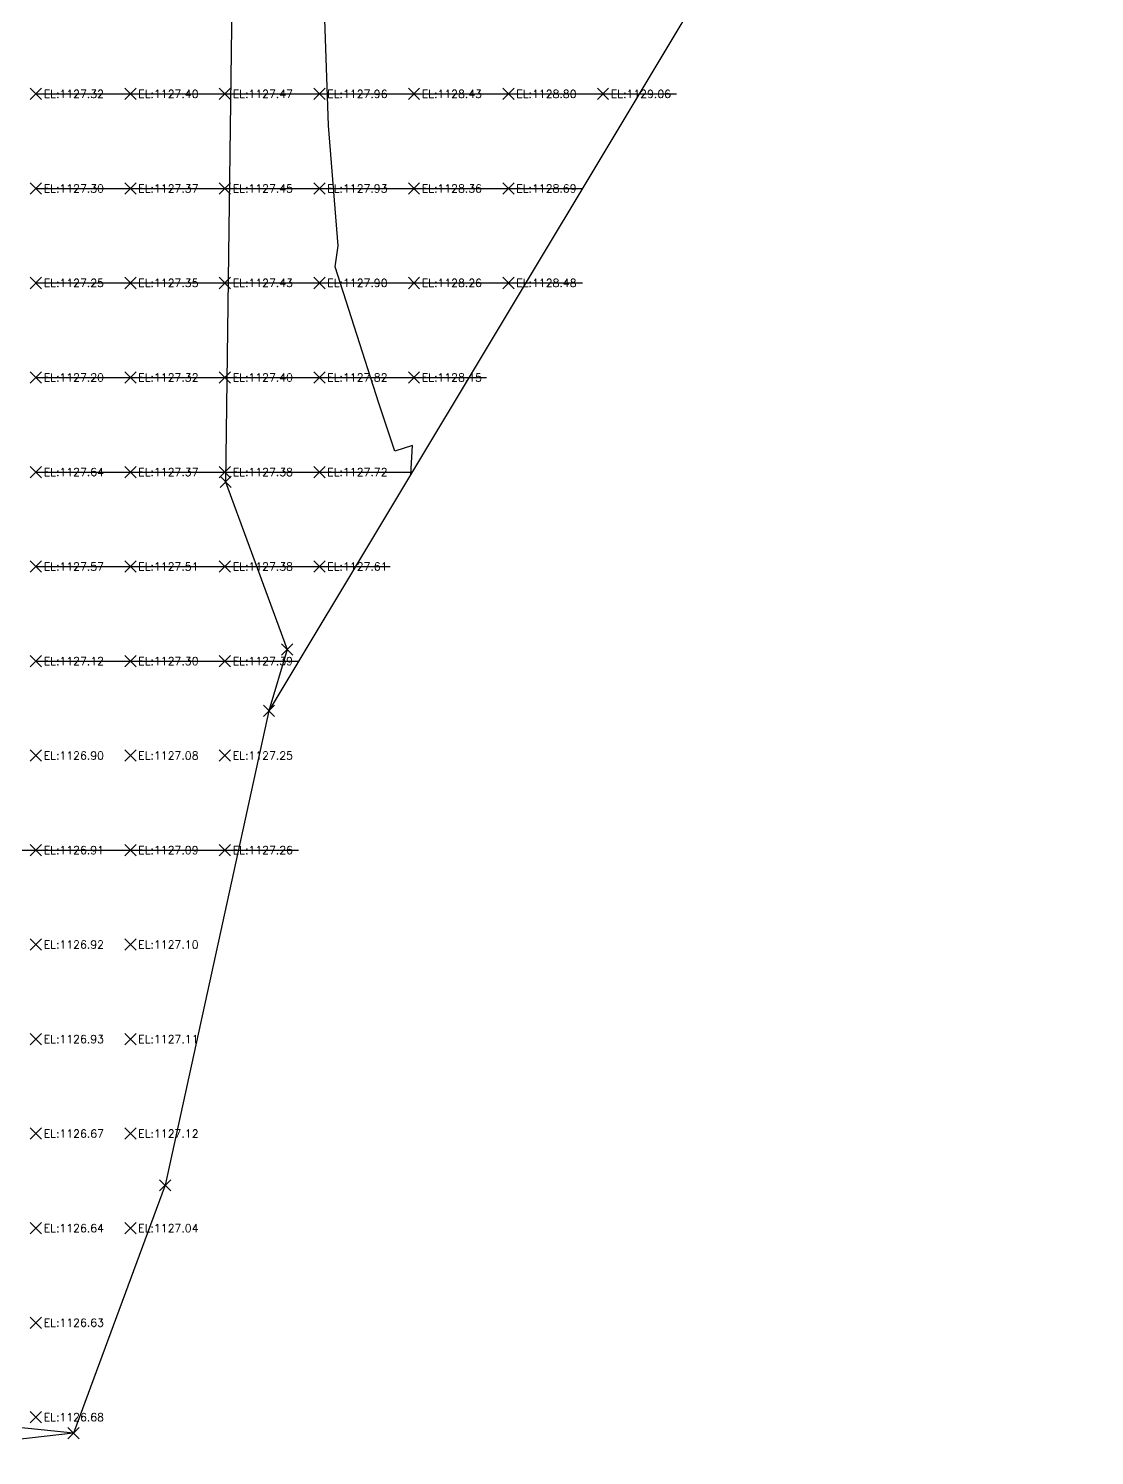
# Model space of a CAD drawing. Header units: metres. Extents: x -212 to 353850, y -37 to 356021.
# Drawn here: x 353814.93 to 353848.77, y 355899.83 to 355945.13 of the extents above; entities that cross this region are included whole.
import ezdxf

# ---------------------------------------------------------------- set-up
doc = ezdxf.new("R2010")
doc.units = ezdxf.units.M
for name, color, linetype in [('C-TINN-BNDY', 110, 'Continuous'), ('C-TOPO-MINR', 8, 'Continuous'), ('C-TOPO-TEXT', 7, 'Continuous'), ('Survey.td2', 7, 'Continuous'), ('V-NODE', 1, 'Continuous')]:
    doc.layers.add(name, color=color, linetype=linetype)
doc.styles.get("Standard").update_dxf_attribs({"font": 'simplex.shx'})

# ---------------------------------------------------------------- blocks, each defined once
blk = doc.blocks.new('*U1')
at = {"color": 0, "linetype": 'ByBlock', "lineweight": -2, "transparency": 16777216}
for p, q in [((-0.71, -0.71), (0.71, 0.71)), ((-0.71, 0.71), (0.71, -0.71))]:
    blk.add_line(p, q, dxfattribs=at)
blk = doc.blocks.new('*U75', base_point=(353816.3578, 355900.5401, 1126.868))
at = {"layer": 'V-NODE', "lineweight": -2, "xscale": 0.25, "yscale": 0.25, "zscale": 0.25}
blk.add_blockref('*U1', (353816.3578, 355900.5401, 1126.868), dxfattribs=at)
blk = doc.blocks.new('*U76', base_point=(353819.2654, 355908.4098, 1127.1875))
at = {"layer": 'V-NODE', "lineweight": -2, "xscale": 0.25, "yscale": 0.25, "zscale": 0.25}
blk.add_blockref('*U1', (353819.2654, 355908.4098, 1127.1875), dxfattribs=at)
blk = doc.blocks.new('*U77', base_point=(353822.562, 355923.4685, 1127.3278))
at = {"layer": 'V-NODE', "lineweight": -2, "xscale": 0.25, "yscale": 0.25, "zscale": 0.25}
blk.add_blockref('*U1', (353822.562, 355923.4685, 1127.3278), dxfattribs=at)
blk = doc.blocks.new('*U78', base_point=(353823.1416, 355925.4155, 1127.4041))
at = {"layer": 'V-NODE', "lineweight": -2, "xscale": 0.25, "yscale": 0.25, "zscale": 0.25}
blk.add_blockref('*U1', (353823.1416, 355925.4155, 1127.4041), dxfattribs=at)
blk = doc.blocks.new('*U79', base_point=(353821.1866, 355930.7362, 1127.3772))
at = {"layer": 'V-NODE', "lineweight": -2, "xscale": 0.25, "yscale": 0.25, "zscale": 0.25}
blk.add_blockref('*U1', (353821.1866, 355930.7362, 1127.3772), dxfattribs=at)

msp = doc.modelspace()

# ---------------------------------------------------------------- linework, layer by layer
at = {"color": 7, "true_color": 0xffffff}
for p, q in [((353815.166, 355943.049, 1130.523), (353835.501, 355943.049, 1136.622)), ((353815.166, 355940.049, 1130.523), (353832.513, 355940.049, 1135.726)), ((353815.166, 355937.049, 1130.523), (353832.513, 355937.049, 1135.726)), ((353815.166, 355934.049, 1130.523), (353829.465, 355934.049, 1134.812)), ((353815.166, 355931.049, 1130.523), (353827.111, 355931.049, 1134.106)), ((353815.166, 355928.049, 1130.523), (353826.405, 355928.049, 1133.894)), ((353815.166, 355925.049, 1130.523), (353823.511, 355925.049, 1133.026)), ((353809.166, 355919.049, 1128.724), (353823.501, 355919.049, 1133.023)), ((353809.166, 355919.049, 1128.724), (353823.501, 355919.049, 1133.023)), ((353809.166, 355919.049, 1128.724), (353823.501, 355919.049, 1133.023))]:
    msp.add_line(p, q, dxfattribs=at)
at = {"color": 3, "elevation": 1129.986}
msp.add_lwpolyline([(353835.728, 355959.315), (353834.472, 355959.572), (353829.646, 355960.062), (353823.652, 355960.036), (353821.551, 355958.819), (353821.187, 355930.736), (353823.142, 355925.415), (353822.562, 355923.468), (353819.265, 355908.41), (353816.358, 355900.54), (353811.205, 355901.075), (353810.103, 355899.834), (353803.21, 355900.124), (353796.551, 355900.083), (353783.274, 355900.812), (353775.853, 355902.578), (353763.287, 355908.682), (353757.371, 355911.909), (353746.696, 355914.698), (353738.311, 355915.372), (353729.95, 355915.46), (353712.562, 355912.758)], dxfattribs=at)
at = {"layer": 'C-TINN-BNDY', "color": 110, "linetype": 'Continuous', "lineweight": -3, "flags": 128}
msp.add_lwpolyline([(353775.21, 355901.71), (353712.562, 355912.758), (353711.127, 355918.698), (353708.515, 355980.861), (353708.088, 355987.489), (353740.928, 356014.282), (353747.106, 356021.152), (353750.817, 356021.263), (353812.938, 356012.175), (353824.736, 356011.206), (353848.766, 355967.131), (353822.562, 355923.469), (353819.265, 355908.41), (353816.358, 355900.54), (353810.103, 355899.834), (353796.551, 355900.083), (353789.75, 355900.539), (353783.274, 355900.812), (353775.21, 355901.71)], close=True, dxfattribs=at)
at = {"layer": 'C-TOPO-MINR', "color": 8, "linetype": 'Continuous', "lineweight": -3, "elevation": 1128, "flags": 128}
msp.add_lwpolyline([(353827.063, 355930.968), (353827.121, 355931.894), (353826.562, 355931.716), (353826.046, 355933.239), (353824.658, 355937.559), (353824.76, 355938.23), (353824.449, 355942.046), (353823.854, 355959.173)], dxfattribs=at)
at = {"layer": 'C-TOPO-TEXT', "color": 6, "linetype": 'Continuous', "lineweight": -3}
for p, q in [((353814.986, 355942.869, 1127.323), (353815.345, 355943.229, 1127.323)), ((353814.986, 355943.229, 1127.323), (353815.345, 355942.869, 1127.323)), ((353817.986, 355942.869, 1127.398), (353818.345, 355943.229, 1127.398)), ((353817.986, 355943.229, 1127.398), (353818.345, 355942.869, 1127.398)), ((353820.986, 355942.869, 1127.473), (353821.345, 355943.229, 1127.473)), ((353820.986, 355943.229, 1127.473), (353821.345, 355942.869, 1127.473)), ((353823.986, 355942.869, 1127.958), (353824.345, 355943.229, 1127.958)), ((353823.986, 355943.229, 1127.958), (353824.345, 355942.869, 1127.958)), ((353826.986, 355942.869, 1128.428), (353827.345, 355943.229, 1128.428)), ((353826.986, 355943.229, 1128.428), (353827.345, 355942.869, 1128.428)), ((353829.986, 355942.869, 1128.798), (353830.345, 355943.229, 1128.798)), ((353829.986, 355943.229, 1128.798), (353830.345, 355942.869, 1128.798)), ((353832.986, 355942.869, 1129.055), (353833.345, 355943.229, 1129.055)), ((353832.986, 355943.229, 1129.055), (353833.345, 355942.869, 1129.055)), ((353814.986, 355939.869, 1127.296), (353815.345, 355940.229, 1127.296)), ((353814.986, 355940.229, 1127.296), (353815.345, 355939.869, 1127.296)), ((353817.986, 355939.869, 1127.374), (353818.345, 355940.229, 1127.374)), ((353817.986, 355940.229, 1127.374), (353818.345, 355939.869, 1127.374)), ((353820.986, 355939.869, 1127.449), (353821.345, 355940.229, 1127.449)), ((353820.986, 355940.229, 1127.449), (353821.345, 355939.869, 1127.449)), ((353823.986, 355939.869, 1127.934), (353824.345, 355940.229, 1127.934)), ((353823.986, 355940.229, 1127.934), (353824.345, 355939.869, 1127.934)), ((353826.986, 355939.869, 1128.364), (353827.345, 355940.229, 1128.364)), ((353826.986, 355940.229, 1128.364), (353827.345, 355939.869, 1128.364)), ((353829.986, 355939.869, 1128.689), (353830.345, 355940.229, 1128.689)), ((353829.986, 355940.229, 1128.689), (353830.345, 355939.869, 1128.689)), ((353814.986, 355936.869, 1127.254), (353815.345, 355937.229, 1127.254)), ((353814.986, 355937.229, 1127.254), (353815.345, 355936.869, 1127.254)), ((353817.986, 355936.869, 1127.351), (353818.345, 355937.229, 1127.351)), ((353817.986, 355937.229, 1127.351), (353818.345, 355936.869, 1127.351)), ((353820.986, 355936.869, 1127.426), (353821.345, 355937.229, 1127.426)), ((353820.986, 355937.229, 1127.426), (353821.345, 355936.869, 1127.426)), ((353823.986, 355936.869, 1127.897), (353824.345, 355937.229, 1127.897)), ((353823.986, 355937.229, 1127.897), (353824.345, 355936.869, 1127.897)), ((353826.986, 355936.869, 1128.258), (353827.345, 355937.229, 1128.258)), ((353826.986, 355937.229, 1128.258), (353827.345, 355936.869, 1128.258)), ((353829.986, 355936.869, 1128.479), (353830.345, 355937.229, 1128.479)), ((353829.986, 355937.229, 1128.479), (353830.345, 355936.869, 1128.479)), ((353814.986, 355933.869, 1127.203), (353815.345, 355934.229, 1127.203)), ((353814.986, 355934.229, 1127.203), (353815.345, 355933.869, 1127.203)), ((353817.986, 355933.869, 1127.317), (353818.345, 355934.229, 1127.317)), ((353817.986, 355934.229, 1127.317), (353818.345, 355933.869, 1127.317)), ((353820.986, 355933.869, 1127.403), (353821.345, 355934.229, 1127.403)), ((353820.986, 355934.229, 1127.403), (353821.345, 355933.869, 1127.403)), ((353823.986, 355933.869, 1127.822), (353824.345, 355934.229, 1127.822)), ((353823.986, 355934.229, 1127.822), (353824.345, 355933.869, 1127.822)), ((353826.986, 355933.869, 1128.15), (353827.345, 355934.229, 1128.15)), ((353826.986, 355934.229, 1128.15), (353827.345, 355933.869, 1128.15)), ((353814.986, 355930.869, 1127.636), (353815.345, 355931.229, 1127.636)), ((353814.986, 355931.229, 1127.636), (353815.345, 355930.869, 1127.636)), ((353817.986, 355930.869, 1127.372), (353818.345, 355931.229, 1127.372)), ((353817.986, 355931.229, 1127.372), (353818.345, 355930.869, 1127.372)), ((353820.986, 355930.869, 1127.379), (353821.345, 355931.229, 1127.379)), ((353820.986, 355931.229, 1127.379), (353821.345, 355930.869, 1127.379)), ((353823.986, 355930.869, 1127.716), (353824.345, 355931.229, 1127.716)), ((353823.986, 355931.229, 1127.716), (353824.345, 355930.869, 1127.716)), ((353814.986, 355927.869, 1127.566), (353815.345, 355928.229, 1127.566)), ((353814.986, 355928.229, 1127.566), (353815.345, 355927.869, 1127.566)), ((353817.986, 355927.869, 1127.511), (353818.345, 355928.229, 1127.511)), ((353817.986, 355928.229, 1127.511), (353818.345, 355927.869, 1127.511)), ((353820.986, 355927.869, 1127.382), (353821.345, 355928.229, 1127.382)), ((353820.986, 355928.229, 1127.382), (353821.345, 355927.869, 1127.382)), ((353823.986, 355927.869, 1127.61), (353824.345, 355928.229, 1127.61)), ((353823.986, 355928.229, 1127.61), (353824.345, 355927.869, 1127.61)), ((353814.986, 355924.869, 1127.124), (353815.345, 355925.229, 1127.124)), ((353814.986, 355925.229, 1127.124), (353815.345, 355924.869, 1127.124)), ((353817.986, 355924.869, 1127.301), (353818.345, 355925.229, 1127.301)), ((353817.986, 355925.229, 1127.301), (353818.345, 355924.869, 1127.301)), ((353820.986, 355924.869, 1127.386), (353821.345, 355925.229, 1127.386)), ((353820.986, 355925.229, 1127.386), (353821.345, 355924.869, 1127.386)), ((353814.986, 355921.869, 1126.903), (353815.345, 355922.229, 1126.903)), ((353814.986, 355922.229, 1126.903), (353815.345, 355921.869, 1126.903)), ((353817.986, 355921.869, 1127.077), (353818.345, 355922.229, 1127.077)), ((353817.986, 355922.229, 1127.077), (353818.345, 355921.869, 1127.077)), ((353820.986, 355921.869, 1127.251), (353821.345, 355922.229, 1127.251)), ((353820.986, 355922.229, 1127.251), (353821.345, 355921.869, 1127.251)), ((353814.986, 355918.869, 1126.913), (353815.345, 355919.229, 1126.913)), ((353814.986, 355919.229, 1126.913), (353815.345, 355918.869, 1126.913)), ((353817.986, 355918.869, 1127.087), (353818.345, 355919.229, 1127.087)), ((353817.986, 355919.229, 1127.087), (353818.345, 355918.869, 1127.087)), ((353820.986, 355918.869, 1127.262), (353821.345, 355919.229, 1127.262)), ((353820.986, 355919.229, 1127.262), (353821.345, 355918.869, 1127.262)), ((353814.986, 355915.869, 1126.923), (353815.345, 355916.229, 1126.923)), ((353814.986, 355916.229, 1126.923), (353815.345, 355915.869, 1126.923)), ((353817.986, 355915.869, 1127.098), (353818.345, 355916.229, 1127.098)), ((353817.986, 355916.229, 1127.098), (353818.345, 355915.869, 1127.098)), ((353814.986, 355912.869, 1126.933), (353815.345, 355913.229, 1126.933)), ((353814.986, 355913.229, 1126.933), (353815.345, 355912.869, 1126.933)), ((353817.986, 355912.869, 1127.108), (353818.345, 355913.229, 1127.108)), ((353817.986, 355913.229, 1127.108), (353818.345, 355912.869, 1127.108)), ((353814.986, 355909.869, 1126.666), (353815.345, 355910.229, 1126.666)), ((353814.986, 355910.229, 1126.666), (353815.345, 355909.869, 1126.666)), ((353817.986, 355909.869, 1127.118), (353818.345, 355910.229, 1127.118)), ((353817.986, 355910.229, 1127.118), (353818.345, 355909.869, 1127.118)), ((353814.986, 355906.869, 1126.641), (353815.345, 355907.229, 1126.641)), ((353814.986, 355907.229, 1126.641), (353815.345, 355906.869, 1126.641)), ((353817.986, 355906.869, 1127.041), (353818.345, 355907.229, 1127.041)), ((353817.986, 355907.229, 1127.041), (353818.345, 355906.869, 1127.041)), ((353814.986, 355903.869, 1126.632), (353815.345, 355904.229, 1126.632)), ((353814.986, 355904.229, 1126.632), (353815.345, 355903.869, 1126.632)), ((353814.986, 355900.869, 1126.679), (353815.345, 355901.229, 1126.679)), ((353814.986, 355901.229, 1126.679), (353815.345, 355900.869, 1126.679))]:
    msp.add_line(p, q, dxfattribs=at)
at = {"layer": 'Survey.td2'}
for p in [(353821.187, 355930.736, 1127.377), (353823.142, 355925.415, 1127.404), (353822.562, 355923.468, 1127.328), (353819.265, 355908.41, 1127.188), (353816.358, 355900.54, 1126.868)]:
    msp.add_point(p, dxfattribs=at)

# ---------------------------------------------------------------- block references
at = {"layer": 'V-NODE'}
for name, p in [('*U79', (353821.187, 355930.736, 1127.377)), ('*U78', (353823.142, 355925.416, 1127.404)), ('*U77', (353822.562, 355923.469, 1127.328)), ('*U76', (353819.265, 355908.41, 1127.188)), ('*U75', (353816.358, 355900.54, 1126.868))]:
    msp.add_blockref(name, p, dxfattribs=at)

# ---------------------------------------------------------------- texts
at = {"layer": 'C-TOPO-TEXT', "color": 7, "linetype": 'Continuous', "lineweight": -3, "char_height": 0.254, "attachment_point": 4}
for s, insert in [('EL:1127.32', (353815.409, 355943.049, 1127.323)), ('EL:1127.40', (353818.409, 355943.049, 1127.398)), ('EL:1127.47', (353821.409, 355943.049, 1127.473)), ('EL:1127.96', (353824.409, 355943.049, 1127.958)), ('EL:1128.43', (353827.409, 355943.049, 1128.428)), ('EL:1128.80', (353830.409, 355943.049, 1128.798)), ('EL:1129.06', (353833.409, 355943.049, 1129.055)), ('EL:1127.30', (353815.409, 355940.049, 1127.296)), ('EL:1127.37', (353818.409, 355940.049, 1127.374)), ('EL:1127.45', (353821.409, 355940.049, 1127.449)), ('EL:1127.93', (353824.409, 355940.049, 1127.934)), ('EL:1128.36', (353827.409, 355940.049, 1128.364)), ('EL:1128.69', (353830.409, 355940.049, 1128.689)), ('EL:1127.25', (353815.409, 355937.049, 1127.254)), ('EL:1127.35', (353818.409, 355937.049, 1127.351)), ('EL:1127.43', (353821.409, 355937.049, 1127.426)), ('EL:1127.90', (353824.409, 355937.049, 1127.897)), ('EL:1128.26', (353827.409, 355937.049, 1128.258)), ('EL:1128.48', (353830.409, 355937.049, 1128.479)), ('EL:1127.20', (353815.409, 355934.049, 1127.203)), ('EL:1127.32', (353818.409, 355934.049, 1127.317)), ('EL:1127.40', (353821.409, 355934.049, 1127.403)), ('EL:1127.82', (353824.409, 355934.049, 1127.822)), ('EL:1128.15', (353827.409, 355934.049, 1128.15)), ('EL:1127.64', (353815.409, 355931.049, 1127.636)), ('EL:1127.37', (353818.409, 355931.049, 1127.372)), ('EL:1127.38', (353821.409, 355931.049, 1127.379)), ('EL:1127.72', (353824.409, 355931.049, 1127.716)), ('EL:1127.57', (353815.409, 355928.049, 1127.566)), ('EL:1127.51', (353818.409, 355928.049, 1127.511)), ('EL:1127.38', (353821.409, 355928.049, 1127.382)), ('EL:1127.61', (353824.409, 355928.049, 1127.61)), ('EL:1127.12', (353815.409, 355925.049, 1127.124)), ('EL:1127.30', (353818.409, 355925.049, 1127.301)), ('EL:1127.39', (353821.409, 355925.049, 1127.386)), ('EL:1126.90', (353815.409, 355922.049, 1126.903)), ('EL:1127.08', (353818.409, 355922.049, 1127.077)), ('EL:1127.25', (353821.409, 355922.049, 1127.251)), ('EL:1126.91', (353815.409, 355919.049, 1126.913)), ('EL:1127.09', (353818.409, 355919.049, 1127.087)), ('EL:1127.26', (353821.409, 355919.049, 1127.262)), ('EL:1126.92', (353815.409, 355916.049, 1126.923)), ('EL:1127.10', (353818.409, 355916.049, 1127.098)), ('EL:1126.93', (353815.409, 355913.049, 1126.933)), ('EL:1127.11', (353818.409, 355913.049, 1127.108)), ('EL:1126.67', (353815.409, 355910.049, 1126.666)), ('EL:1127.12', (353818.409, 355910.049, 1127.118)), ('EL:1126.64', (353815.409, 355907.049, 1126.641)), ('EL:1127.04', (353818.409, 355907.049, 1127.041)), ('EL:1126.63', (353815.409, 355904.049, 1126.632)), ('EL:1126.68', (353815.409, 355901.049, 1126.679))]:
    msp.add_mtext(s, dxfattribs=dict(at, insert=insert))

doc.saveas('drawing.dxf')
